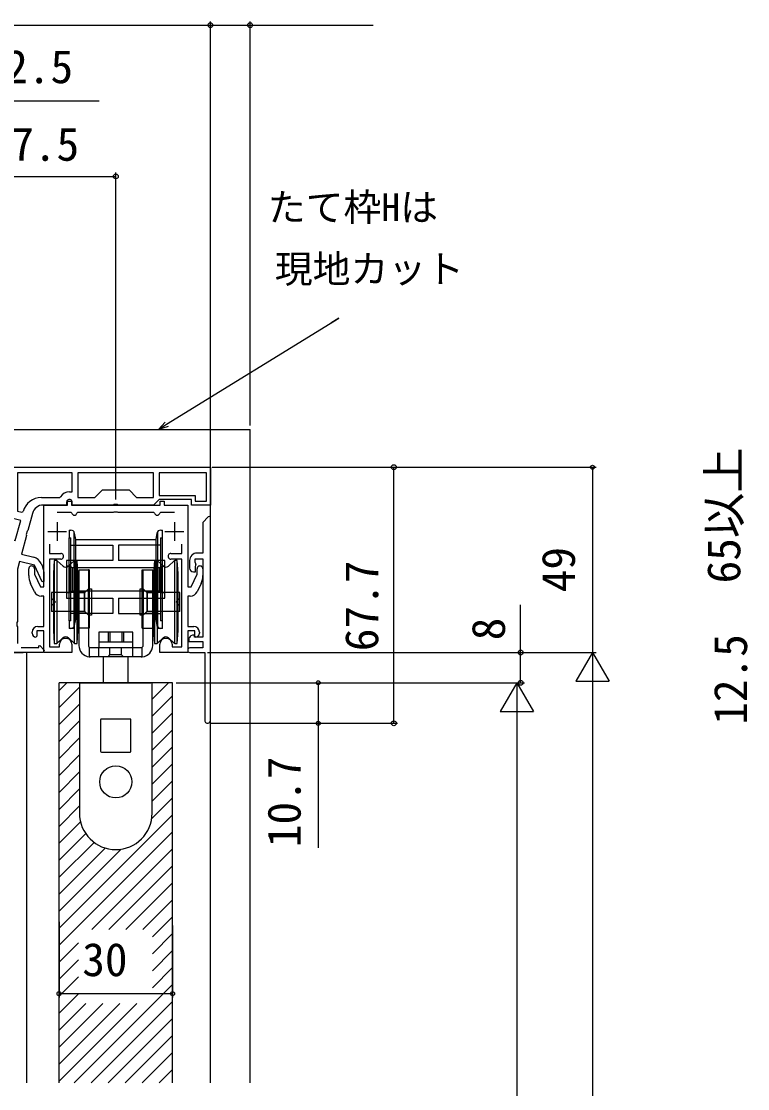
# Model space of a CAD drawing. Units: millimetres, scale not verified. Extents: x -525 to 525, y -783 to 779.
# Drawn here: x -269.5 to -77.5, y 290.4 to 572.6 of the extents above; entities that cross this region are included whole.
import ezdxf
from ezdxf.enums import TextEntityAlignment as Align

# ---------------------------------------------------------------- set-up
doc = ezdxf.new("R2010")
doc.units = ezdxf.units.MM
doc.header["$LTSCALE"] = 4
for name, color, linetype in [('0-3_YKK_11', 7, 'Continuous'), ('0-4_YKK_12', 2, 'Continuous'), ('0-5_YKK_13', 4, 'Continuous'), ('0-7_YKK_D', 6, 'Continuous')]:
    doc.layers.add(name, color=color, linetype=linetype)
doc.styles.add('ＭＳ ゴシック', font='')
doc.styles.get('ＭＳ ゴシック').set_extended_font_data('MS Gothic')

msp = doc.modelspace()

# ---------------------------------------------------------------- linework, layer by layer
at = {"layer": '0-3_YKK_11'}
for p, q in [((-260, 440.2), (-260, 435.2)), ((-229, 440.2), (-229, 435.2)), ((-262.5, 437.7), (-257.5, 437.7)), ((-231.5, 437.7), (-226.5, 437.7)), ((-264.24, 429.244), (-263.781, 428.259)), ((-225, 430), (-225, 428)), ((-267.5, 426.053), (-267.5, 427.85)), ((-221.5, 427.85), (-221.5, 426.053)), ((-266.013, 421.755), (-267.032, 423.94)), ((-221.968, 423.94), (-222.987, 421.755)), ((-266.6, 410.8), (-266.6, 411.1)), ((-222.4, 411.1), (-222.4, 410.8))]:
    msp.add_line(p, q, dxfattribs=at)
for points in [[(-273, 454.7), (-219.5, 454.7), (-219.5, 444.7), (-224.5, 444.7), (-224.5, 446.2), (-233, 446.2), (-234.5, 444.7), (-243.829, 444.7), (-244.021, 444.843), (-244.979, 444.843), (-245.171, 444.7), (-256, 444.7), (-256, 445.45)], [(-269.5, 407.05), (-264.876, 407.05), (-264.876, 407.491), (-264.616, 407.581), (-263.441, 406.336), (-263.716, 405.7), (-273, 405.7), (-273, 428.05), (-271.579, 433.355), (-273, 433.735), (-273, 435.806), (-271.061, 435.286), (-269.638, 440.599), (-273, 441.5), (-273, 454.7)], [(-256, 453.2), (-270.5, 453.2), (-270.5, 443.108), (-269.358, 442.802), (-268.991, 443.013)], [(-256.75, 448.2), (-256, 448.2), (-256, 453.2)], [(-264.166, 446.7), (-259.377, 446.7), (-259.118, 446.848)], [(-266, 427.85), (-266, 426.46), (-264.433, 423.1), (-263.5, 423.1), (-263.5, 444.7), (-257.25, 444.7), (-257.25, 445.7), (-256.25, 445.7), (-256.25, 444.7), (-232.75, 444.7), (-232.75, 445.7), (-231.75, 445.7), (-231.75, 444.7), (-225.5, 444.7), (-225.5, 423.1), (-224.567, 423.1), (-223, 426.46), (-223, 427.85)], [(-257.5, 445.45), (-257.5, 444.7), (-263.648, 444.7)], [(-266.546, 442.476), (-267.761, 437.944), (-267.948, 437.795), (-268.196, 436.87), (-268.108, 436.648), (-269.423, 431.742), (-266.183, 430.873)], [(-256.132, 442.544), (-256.327, 442.7), (-260, 442.7)], [(-234.232, 442.544), (-234.427, 442.7), (-243.829, 442.7), (-244.021, 442.843), (-244.979, 442.843), (-245.171, 442.7), (-254.573, 442.7), (-254.768, 442.544)], [(-229, 442.7), (-232.673, 442.7), (-232.868, 442.544)], [(-219.5, 387.75), (-219.5, 441.5), (-219.7, 441.7), (-220.054, 441.554), (-221.5, 440.107), (-221.5, 436.868), (-221.5, 432), (-223, 432)], [(-262, 434.318), (-262, 431.9), (-259.05, 431.9)], [(-229.95, 431.9), (-227, 431.9), (-227, 434.318)], [(-263.5, 426.991), (-263.5, 424.509), (-263.97, 424.405), (-265.998, 428.753), (-269.94, 429.81), (-270.5, 427.721), (-270.5, 413.871), (-270.643, 413.679), (-270.643, 412.721), (-270.5, 412.529), (-270.5, 408.05)], [(-259.05, 430.4), (-262, 430.4), (-262, 407.2), (-259.4, 407.2), (-259.4, 407.889)], [(-229.6, 407.889), (-229.6, 407.2), (-227, 407.2), (-227, 430.4), (-229.95, 430.4)], [(-223.5, 429.5), (-223.5, 430.5), (-221.5, 430.5), (-221.5, 409.8), (-223.7, 409.8), (-223.7, 410.3), (-224.2, 410.3), (-224.647, 410.076)], [(-224, 427), (-223.4, 427), (-223.4, 428.572), (-223.35, 428.704), (-223.333, 428.947)], [(-265.1, 412.6), (-263.5, 412.6), (-263.5, 420.6), (-264.2, 420.6)], [(-224.8, 420.6), (-225.5, 420.6), (-225.5, 412.6), (-223.9, 412.6)], [(-256.1, 407.889), (-256.1, 405.7), (-263.5, 405.7), (-263.5, 411.4), (-265.4, 411.4), (-265.4, 410), (-265.6, 409.8)], [(-223.4, 409.8), (-223.6, 410), (-223.6, 411.4), (-225.5, 411.4), (-225.5, 405.7), (-232.9, 405.7), (-232.9, 407.889)], [(-225.2, 409.182), (-225.2, 408.6), (-221.5, 408.6), (-221.5, 406.9), (-224.9, 406.9)], [(-224.9, 405.7), (-221, 405.7), (-221, 390), (-221, 387.75)]]:
    msp.add_lwpolyline(points, dxfattribs=at)
for points in [[(-234.5, 453.2), (-254.5, 453.2), (-254.5, 446.7), (-250, 446.7), (-248, 448.7), (-241, 448.7), (-239, 446.7), (-234.5, 446.7)], [(-220.5, 453.2), (-233, 453.2), (-233, 447.2), (-223.5, 447.2), (-223.5, 445.7), (-220.5, 445.7)]]:
    msp.add_lwpolyline(points, close=True, dxfattribs=at)
for centre, radius, start, end in [((-264.166, 441.7), 5, 90, 164.77907), ((-256.75, 445.45), 2.75, 89.99999, 149.45622), ((-256.75, 445.45), 0.75, 359.99999, 180.00001), ((-263.648, 441.7), 3, 90, 165.00001), ((-255.45, 442.7), 0.7, 192.8396, 347.1604), ((-233.55, 442.7), 0.7, 192.8396, 347.1604), ((-259.05, 431.15), 0.75, 269.99999, 90.00001), ((-229.95, 431.15), 0.75, 89.99999, 270.00001), ((-223, 430), 2, 90.00001, 179.99999), ((-266.959, 427.976), 3, 25.00001, 75.00003), ((-222.5, 429.5), 1, 180.00001, 213.55735), ((-266.75, 427.85), 0.75, 359.99999, 180.00001), ((-266.5, 426.991), 3, 0.00002, 25), ((-224, 428), 1, 180.00001, 269.99999), ((-222.25, 427.85), 0.75, 359.99999, 180.00001), ((-262.5, 426.053), 5, 180.00001, 204.99999), ((-226.5, 426.053), 5, 335.00001, 359.99999), ((-264.2, 422.6), 2, 205.00002, 270.00002), ((-224.8, 422.6), 2, 269.99998, 334.99998), ((-265.1, 411.1), 1.5, 90.00001, 179.99999), ((-223.9, 411.1), 1.5, 0.00001, 89.99999), ((-265.6, 410.8), 1, 180.00001, 269.99999), ((-257.9, 407.889), 1.5, 98.62693, 180), ((-257.75, 406.9), 2.5, 81.37306, 98.62694), ((-257.6, 407.889), 1.5, 0, 81.37307), ((-231.4, 407.889), 1.5, 98.62693, 180), ((-231.25, 406.9), 2.5, 81.37306, 98.62694), ((-231.1, 407.889), 1.5, 0, 81.37307), ((-224.2, 409.182), 1, 116.56506, 180.00002), ((-223.4, 410.8), 1, 270.00001, 359.99999), ((-224.9, 406.3), 0.6, 89.99999, 270.00001), ((-220.25, 387.75), 0.75, 179.99999, 0.00001)]:
    msp.add_arc(centre, radius, start, end, dxfattribs=at)
at = {"layer": '0-4_YKK_12'}
for p, q in [((-282, 464.7), (-209, 464.7)), ((-219.5, 291.899), (-219.5, 464.7)), ((-209, 291.899), (-209, 464.7)), ((-274, 405.7), (-269, 405.7)), ((-268, 291.899), (-268, 405.7)), ((-229.5, 397.7), (-259.5, 397.7)), ((-259.5, 291.899), (-259.5, 397.7)), ((-259.5, 395.67), (-257.47, 397.7)), ((-259.5, 391.18), (-254.1, 396.58)), ((-234.9, 393.329), (-230.529, 397.7)), ((-229.5, 291.899), (-229.5, 397.7)), ((-234.9, 388.839), (-229.5, 394.239)), ((-259.5, 386.69), (-254.1, 392.09)), ((-234.9, 384.349), (-229.5, 389.749)), ((-259.5, 382.199), (-254.1, 387.599)), ((-234.9, 379.859), (-229.5, 385.259)), ((-259.5, 377.709), (-254.1, 383.109)), ((-259.5, 373.219), (-254.1, 378.619)), ((-234.9, 375.369), (-229.5, 380.769)), ((-234.9, 370.878), (-229.5, 376.278)), ((-259.5, 368.729), (-254.1, 374.129)), ((-234.9, 366.388), (-229.5, 371.788)), ((-259.5, 364.239), (-254.1, 369.639)), ((-235.003, 361.795), (-229.5, 367.298)), ((-259.5, 359.749), (-254.1, 365.149)), ((-259.5, 332.808), (-229.5, 362.808)), ((-259.5, 355.259), (-253.828, 360.931)), ((-259.5, 328.318), (-229.5, 358.318)), ((-259.5, 350.769), (-252.45, 357.819)), ((-259.5, 346.278), (-250.259, 355.519)), ((-259.5, 341.788), (-247.278, 354.011)), ((-259.5, 337.298), (-243.095, 353.703)), ((-250.828, 332.5), (-229.5, 353.828)), ((-246.338, 332.5), (-229.5, 349.338)), ((-241.848, 332.5), (-229.5, 344.848)), ((-237.357, 332.5), (-229.5, 340.357)), ((-234.841, 330.526), (-229.5, 335.867)), ((-234.841, 326.036), (-229.5, 331.377)), ((-259.5, 323.828), (-254.386, 328.941)), ((-234.841, 321.546), (-229.5, 326.887)), ((-259.5, 319.338), (-254.386, 324.451)), ((-234.841, 317.056), (-229.5, 322.397)), ((-259.5, 314.848), (-254.386, 319.961)), ((-255.508, 291.899), (-229.5, 317.907)), ((-259.5, 310.357), (-254.386, 315.471)), ((-251.018, 291.899), (-229.5, 313.417)), ((-259.5, 305.867), (-252.413, 312.955)), ((-259.5, 301.377), (-247.923, 312.955)), ((-259.5, 296.887), (-243.432, 312.955)), ((-259.5, 292.397), (-238.942, 312.955)), ((-246.528, 291.899), (-229.5, 308.927)), ((-242.037, 291.899), (-229.5, 304.436)), ((-237.547, 291.899), (-229.5, 299.946)), ((-233.057, 291.899), (-229.5, 295.456))]:
    msp.add_line(p, q, dxfattribs=at)
at = {"layer": '0-5_YKK_13'}
for p, q in [((-256.85, 438.06), (-256.37, 438.06)), ((-256.85, 438.06), (-256.85, 436.06)), ((-255.55, 437.632), (-255.55, 425.06)), ((-233.45, 437.632), (-233.45, 425.06)), ((-232.63, 438.06), (-232.15, 438.06)), ((-232.15, 436.06), (-232.15, 438.06)), ((-256.85, 436.06), (-256.35, 436.06)), ((-256.85, 425.06), (-256.85, 436.06)), ((-256.35, 425.06), (-256.35, 436.06)), ((-255.05, 435.56), (-255.389, 437.256)), ((-255.05, 435.56), (-233.95, 435.56)), ((-255.05, 425.06), (-255.05, 435.56)), ((-233.611, 437.256), (-233.95, 435.56)), ((-233.95, 435.56), (-233.95, 425.06)), ((-232.65, 436.06), (-232.15, 436.06)), ((-232.65, 436.06), (-232.65, 425.06)), ((-232.15, 425.06), (-232.15, 436.06)), ((-256.35, 434.06), (-245.25, 434.06)), ((-245.25, 434.06), (-245.25, 430.06)), ((-243.75, 434.06), (-243.75, 430.06)), ((-232.65, 434.06), (-243.75, 434.06)), ((-260.75, 430.061), (-261, 426.561)), ((-260.75, 430.061), (-260.75, 408.061)), ((-260.298, 430.061), (-260.75, 430.061)), ((-260.103, 430.022), (-260.103, 408.101)), ((-258.426, 428.524), (-259.96, 429.93)), ((-256.35, 430.06), (-257.5, 430.06)), ((-255.54, 429.93), (-257.074, 428.524)), ((-245.25, 430.06), (-256.35, 430.06)), ((-255.397, 408.101), (-255.397, 430.022)), ((-254.75, 430.061), (-255.202, 430.061)), ((-254.5, 426.561), (-254.75, 430.061)), ((-254.75, 408.061), (-254.75, 430.061)), ((-232.65, 430.06), (-243.75, 430.06)), ((-234.25, 430.061), (-234.5, 426.561)), ((-234.25, 430.061), (-234.25, 408.061)), ((-233.798, 430.061), (-234.25, 430.061)), ((-233.603, 430.022), (-233.603, 408.101)), ((-231.926, 428.524), (-233.46, 429.93)), ((-231.5, 430.06), (-232.65, 430.06)), ((-231.5, 428.56), (-231.5, 430.06)), ((-229.04, 429.93), (-230.574, 428.524)), ((-228.897, 408.101), (-228.897, 430.022)), ((-228.25, 430.061), (-228.702, 430.061)), ((-228.25, 408.061), (-228.25, 430.061)), ((-228, 426.561), (-228.25, 430.061)), ((-261, 426.561), (-261, 411.561)), ((-256.5, 425.06), (-256.5, 428.56)), ((-232.95, 428.11), (-256.05, 428.11)), ((-256.05, 428.11), (-256.05, 425.06)), ((-254.5, 411.561), (-254.5, 426.561)), ((-254.25, 427.563), (-251.75, 427.563)), ((-254.25, 427.563), (-254.25, 413.55)), ((-251.5, 427.563), (-251.75, 427.563)), ((-251.75, 427.563), (-251.75, 412.161)), ((-251.5, 427.563), (-251.5, 412.161)), ((-237.5, 427.563), (-237.25, 427.563)), ((-237.5, 412.161), (-237.5, 427.563)), ((-237.25, 412.161), (-237.25, 427.563)), ((-237.25, 427.563), (-234.75, 427.563)), ((-234.75, 413.55), (-234.75, 427.563)), ((-234.5, 426.561), (-234.5, 411.561)), ((-232.5, 428.56), (-232.95, 428.11)), ((-232.95, 425.06), (-232.95, 428.11)), ((-231.5, 428.56), (-232.5, 428.56)), ((-232.5, 428.56), (-232.5, 425.06)), ((-231.5, 420.06), (-231.5, 428.56)), ((-228, 411.561), (-228, 426.561)), ((-256.85, 414.06), (-256.85, 425.06)), ((-256.5, 421.56), (-256.5, 425.06)), ((-256.35, 414.06), (-256.35, 425.06)), ((-256.05, 425.06), (-256.05, 422.01)), ((-255.55, 425.06), (-255.55, 412.487)), ((-255.05, 414.56), (-255.05, 425.06)), ((-233.45, 425.06), (-233.45, 412.487)), ((-232.95, 422.01), (-232.95, 425.06)), ((-232.65, 425.06), (-232.65, 414.06)), ((-232.5, 425.06), (-232.5, 421.56)), ((-232.15, 414.06), (-232.15, 425.06)), ((-261.45, 421.561), (-261.45, 416.561)), ((-256.05, 422.01), (-232.95, 422.01)), ((-254.25, 421.611), (-252.7, 421.611)), ((-252.75, 421.561), (-251.75, 422.561)), ((-252.7, 421.611), (-251.75, 422.561)), ((-252.7, 416.511), (-252.7, 421.611)), ((-251.75, 422.561), (-250.95, 422.561)), ((-251.75, 415.561), (-251.75, 422.561)), ((-250.95, 422.561), (-250.95, 415.561)), ((-238.05, 415.561), (-238.05, 422.561)), ((-238.05, 422.561), (-237.25, 422.561)), ((-237.25, 422.561), (-236.25, 421.561)), ((-237.25, 422.561), (-237.25, 415.561)), ((-236.3, 421.611), (-236.3, 416.511)), ((-232.95, 422.01), (-232.5, 421.56)), ((-232.5, 421.56), (-231.5, 421.56)), ((-227.55, 416.561), (-227.55, 421.561)), ((-260.45, 419.061), (-261.45, 420.061)), ((-261.45, 418.061), (-260.45, 419.061)), ((-257.5, 420.06), (-256.35, 420.06)), ((-256.35, 420.06), (-245.25, 420.06)), ((-245.25, 420.06), (-245.25, 416.06)), ((-243.75, 420.06), (-243.75, 416.06)), ((-243.75, 420.06), (-232.65, 420.06)), ((-232.65, 420.06), (-231.5, 420.06)), ((-227.55, 420.061), (-228.55, 419.061)), ((-228.55, 419.061), (-227.55, 418.061)), ((-252.75, 416.561), (-261.45, 416.561)), ((-245.25, 416.06), (-256.35, 416.06)), ((-254.25, 416.511), (-252.7, 416.511)), ((-252.75, 416.561), (-251.75, 415.561)), ((-252.7, 416.511), (-251.75, 415.561)), ((-250.95, 415.561), (-251.75, 415.561)), ((-243.75, 416.06), (-232.65, 416.06)), ((-237.25, 415.561), (-238.05, 415.561)), ((-237.25, 415.561), (-236.25, 416.561)), ((-237.25, 415.561), (-236.3, 416.511)), ((-236.3, 416.511), (-234.75, 416.511)), ((-227.55, 416.561), (-236.25, 416.561)), ((-256.85, 414.06), (-256.85, 412.06)), ((-256.35, 414.06), (-256.85, 414.06)), ((-256.37, 412.06), (-256.85, 412.06)), ((-255.55, 412.06), (-256.37, 412.06)), ((-255.389, 412.864), (-255.05, 414.56)), ((-254.25, 413.55), (-254.25, 407.561)), ((-251.75, 412.161), (-254.25, 412.161)), ((-251.5, 412.161), (-251.75, 412.161)), ((-251.75, 412.161), (-251.75, 407.561)), ((-237.5, 412.161), (-237.25, 412.161)), ((-237.25, 412.161), (-234.75, 412.161)), ((-237.25, 407.561), (-237.25, 412.161)), ((-234.75, 407.561), (-234.75, 413.55)), ((-233.611, 412.864), (-233.45, 412.06)), ((-233.45, 412.487), (-233.45, 412.06)), ((-232.63, 412.06), (-233.45, 412.06)), ((-232.15, 414.06), (-232.65, 414.06)), ((-232.15, 412.06), (-232.63, 412.06)), ((-232.15, 412.06), (-232.15, 414.06)), ((-261, 411.561), (-260.75, 408.061)), ((-259.96, 408.193), (-258.466, 409.561)), ((-258.466, 409.561), (-258.426, 409.598)), ((-257.074, 409.598), (-257.034, 409.561)), ((-257.034, 409.561), (-255.54, 408.193)), ((-254.75, 408.061), (-254.5, 411.561)), ((-249, 410.561), (-249, 407.061)), ((-246.5, 411.061), (-246.5, 408.561)), ((-246.1, 411.061), (-246.1, 408.561)), ((-242.9, 411.061), (-242.9, 408.561)), ((-242.5, 411.061), (-242.5, 408.561)), ((-240, 410.561), (-240, 411.061)), ((-240, 407.061), (-240, 410.561)), ((-234.5, 411.561), (-234.25, 408.061)), ((-233.46, 408.193), (-231.966, 409.561)), ((-231.966, 409.561), (-231.926, 409.598)), ((-230.574, 409.598), (-230.534, 409.561)), ((-230.534, 409.561), (-229.04, 408.193)), ((-228.25, 408.061), (-228, 411.561)), ((-260.75, 408.061), (-260.298, 408.061)), ((-260.298, 408.061), (-260.103, 408.061)), ((-260.103, 408.061), (-259.96, 408.193)), ((-260.103, 408.101), (-260.103, 408.061)), ((-255.397, 408.061), (-255.397, 408.101)), ((-255.202, 408.061), (-254.75, 408.061)), ((-251.5, 407.061), (-237.5, 407.061)), ((-251.5, 407.061), (-251.5, 406.764)), ((-251.5, 406.764), (-251.5, 404.561)), ((-249, 408.561), (-240, 408.561)), ((-249, 404.561), (-249, 407.061)), ((-246.05, 405.061), (-246.05, 407.061)), ((-242.95, 405.061), (-242.95, 407.061)), ((-240, 404.561), (-240, 407.061)), ((-237.5, 406.764), (-237.5, 407.061)), ((-237.5, 404.561), (-237.5, 406.764)), ((-234.25, 408.061), (-233.798, 408.061)), ((-233.603, 408.101), (-233.603, 408.061)), ((-229.04, 408.193), (-228.897, 408.061)), ((-228.897, 408.061), (-228.897, 408.101)), ((-228.897, 408.061), (-228.702, 408.061)), ((-228.702, 408.061), (-228.25, 408.061)), ((-237.5, 404.561), (-251.5, 404.561)), ((-247.75, 397.7), (-247.75, 404.561)), ((-246.55, 404.561), (-246.05, 405.061)), ((-242.95, 405.061), (-246.05, 405.061)), ((-242.95, 405.061), (-242.45, 404.561)), ((-241.25, 397.7), (-241.25, 404.561)), ((-254.1, 397.4), (-254.1, 363.2)), ((-253.8, 397.7), (-235.2, 397.7)), ((-234.9, 363.2), (-234.9, 397.4)), ((-248.5, 387.9), (-248.5, 379.6)), ((-240.7, 388.1), (-248.3, 388.1)), ((-240.5, 379.6), (-240.5, 387.9)), ((-248.3, 379.4), (-240.7, 379.4))]:
    msp.add_line(p, q, dxfattribs=at)
for points in [[(-257.5, 430.06), (-257.5, 428.56), (-257.5, 420.06)], [(-256.05, 428.11), (-256.5, 428.56), (-257.5, 428.56)], [(-233.95, 425.06), (-233.95, 414.56), (-233.611, 412.864)], [(-252.75, 416.561), (-252.75, 421.561), (-261.45, 421.561)], [(-257.5, 421.56), (-256.5, 421.56), (-256.05, 422.01)], [(-237.25, 422.561), (-236.3, 421.611), (-234.75, 421.611)], [(-227.55, 421.561), (-236.25, 421.561), (-236.25, 416.561)], [(-255.55, 412.487), (-255.55, 412.06), (-255.389, 412.864)], [(-240, 411.061), (-249, 411.061), (-249, 410.561)], [(-255.54, 408.193), (-255.397, 408.061), (-255.202, 408.061)], [(-233.798, 408.061), (-233.603, 408.061), (-233.46, 408.193)]]:
    msp.add_lwpolyline(points, dxfattribs=at)
msp.add_circle((-244.5, 371.5), 4.25, dxfattribs=at)
for centre, radius, start, end in [((-256.37, 437.06), 1, 11.30993, 90), ((-232.63, 437.06), 1, 90, 168.69007), ((-260.298, 429.561), 0.5, 47.5, 90), ((-255.202, 429.561), 0.5, 90, 132.5), ((-233.798, 429.561), 0.5, 47.5, 90), ((-228.702, 429.561), 0.5, 90, 132.5), ((-257.75, 429.261), 1, 227.5, 270), ((-257.75, 429.261), 1, 270, 312.5), ((-231.25, 429.261), 1, 227.5, 270), ((-231.25, 429.261), 1, 270, 312.5), ((-256.37, 413.06), 1, 270, 348.69007), ((-232.63, 413.06), 1, 191.30993, 270), ((-257.75, 408.861), 1, 90, 132.5), ((-257.75, 408.861), 1, 47.5, 90), ((-231.25, 408.861), 1, 90, 132.5), ((-231.25, 408.861), 1, 47.5, 90), ((-260.298, 408.561), 0.5, 270, 312.5), ((-255.202, 408.561), 0.5, 227.5, 270), ((-251.25, 407.561), 3, 180, 265.21981), ((-251.25, 407.561), 0.5, 180, 270), ((-237.75, 407.561), 0.5, 270, 0), ((-237.75, 407.561), 3, 274.78019, 360), ((-233.798, 408.561), 0.5, 270, 312.5), ((-228.702, 408.561), 0.5, 227.5, 270), ((-251.25, 407.561), 3, 265.21981, 270), ((-237.75, 407.561), 3, 270, 274.78019), ((-253.8, 397.4), 0.3, 90, 180), ((-235.2, 397.4), 0.3, 0, 90), ((-248.3, 387.9), 0.2, 90, 180), ((-240.7, 387.9), 0.2, 0, 90), ((-248.3, 379.6), 0.2, 180, 270), ((-240.7, 379.6), 0.2, 270, 0), ((-244.5, 363.2), 9.6, 180, 270), ((-244.5, 363.2), 9.6, 270, 0)]:
    msp.add_arc(centre, radius, start, end, dxfattribs=at)
at = {"layer": '0-7_YKK_D'}
for p, q in [((-282, 571.57), (-219.5, 571.57)), ((-219.5, 455.2), (-219.5, 572.57)), ((-219.5, 455.2), (-219.5, 572.57)), ((-209, 465.7), (-209, 572.57)), ((-282, 531.57), (-244.5, 531.57)), ((-244.5, 446.2), (-244.5, 532.57)), ((-219, 454.7), (-117.495, 454.7)), ((-219, 454.7), (-169.996, 454.7)), ((-170.996, 387), (-170.996, 454.7)), ((-118.495, 454.7), (-118.495, 405.7)), ((-220.3, 405.7), (-117.495, 405.7)), ((-220.3, 405.7), (-117.495, 405.7)), ((-220.3, 405.7), (-136.495, 405.7)), ((-118.495, 405.7), (-122.87, 398.122)), ((-118.495, 405.7), (-114.12, 398.122)), ((-118.495, 405.7), (-118.495, 390.545)), ((-122.87, 398.122), (-114.12, 398.122)), ((-228.5, 397.7), (-137.495, 397.7)), ((-228.5, 397.7), (-189.996, 397.7)), ((-228.5, 397.7), (-136.495, 397.7)), ((-138.495, 397.7), (-142.87, 390.122)), ((-138.495, 397.7), (-134.12, 390.122)), ((-138.495, 397.7), (-138.495, 382.545)), ((-118.495, 396.95), (-118.495, 134.438)), ((-142.87, 390.122), (-134.12, 390.122)), ((-219.25, 387), (-189.996, 387)), ((-219.25, 387), (-169.996, 387)), ((-138.495, 388.95), (-138.495, 143.44)), ((-259.5, 334.5), (-259.5, 314.5)), ((-229.5, 333.5), (-229.5, 314.5)), ((-229.5, 315.5), (-259.5, 315.5))]:
    msp.add_line(p, q, dxfattribs=at)
for points in [[(-219.5, 571.57), (-209, 571.57), (-176.45, 571.57)], [(-294.5, 551.57), (-282, 551.57), (-248.875, 551.57)], [(-233.229, 464.7), (-231.058, 466.039), (-185.577, 494.096), (-187.671, 492.804)], [(-230.7, 465.457), (-233.229, 464.7), (-231.417, 466.62)], [(-137.495, 397.7), (-137.495, 405.7), (-137.495, 418.341)], [(-190.996, 397.7), (-190.996, 387), (-190.996, 354.08)]]:
    msp.add_lwpolyline(points, dxfattribs=at)
for centre, radius in [((-219.5, 571.57), 0.637), ((-219.5, 571.57), 0.637), ((-209, 571.57), 0.637), ((-244.5, 531.57), 0.637), ((-170.996, 454.7), 0.637), ((-118.495, 454.7), 0.531), ((-137.495, 405.7), 0.637), ((-190.996, 397.7), 0.531), ((-137.495, 397.7), 0.637), ((-190.996, 387), 0.531), ((-170.996, 387), 0.637), ((-259.5, 315.5), 0.531), ((-229.5, 315.5), 0.531)]:
    msp.add_circle(centre, radius, dxfattribs=at)

# ---------------------------------------------------------------- texts
at = {"layer": '0-7_YKK_D', "style": 'ＭＳ ゴシック'}
for s, height, p in [('12.5', 8.798, (-279.716, 553.57)), ('37.5', 8.798, (-278.114, 533.07)), ('たて枠Hは', 7.331, (-204.313, 517.566)), ('現地カット', 7.331, (-202.466, 501.265)), ('30', 8.798, (-253.364, 317.5))]:
    msp.add_text(s, height=height, dxfattribs=at).set_placement(p, align=Align.BOTTOM_LEFT)
for s, p in [('65以上', (-76.79, 423.973)), ('49', (-120.495, 421.643)), ('67.7', (-172.496, 406.055)), ('8', (-138.995, 408.932)), ('12.5', (-74.995, 386.609)), ('10.7', (-192.996, 354.239))]:
    msp.add_text(s, height=8.798, rotation=90, dxfattribs=at).set_placement(p, align=Align.BOTTOM_LEFT)

doc.saveas('drawing.dxf')
